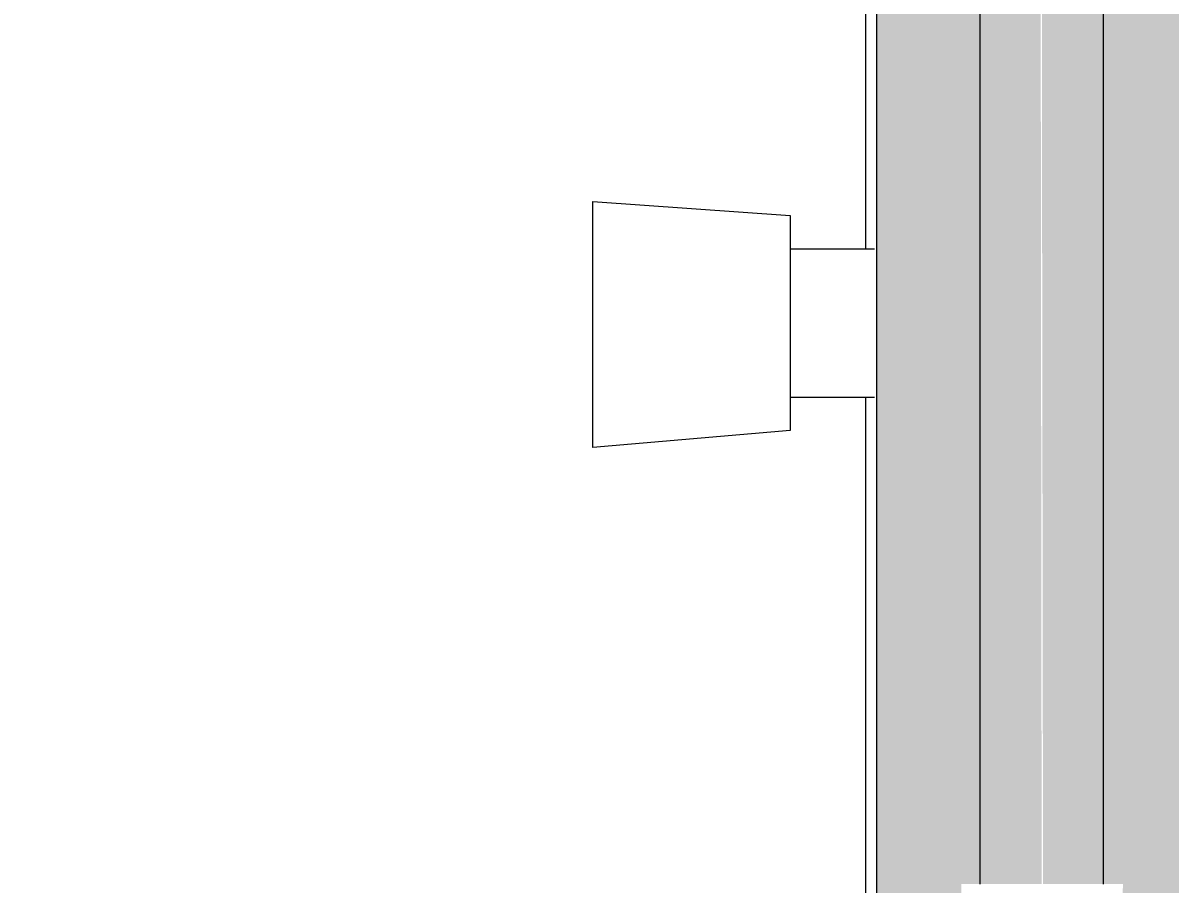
# Model space of a CAD drawing. Header units: metres. Extents: x 34 to 87, y -2.3 to 19.3.
# Drawn here: x 70.2747 to 70.5071, y 0.4674 to 0.6419 of the extents above; entities that cross this region are included whole.
import ezdxf

# ---------------------------------------------------------------- set-up
doc = ezdxf.new("R2010")
doc.units = ezdxf.units.M
for name, color, linetype, lineweight in [('A-ANNO-DIMS', 7, 'Continuous', 5), ('A-ANNO-DIMS-25', 7, 'Continuous', 5), ('ARQ-PAR', 7, 'Continuous', 5), ('ARQ-SAN', 7, 'Continuous', 5), ('KIRYA - PISO', 7, 'Continuous', 5), ('P-PIPE', 7, 'Continuous', 5), ('S-BEAM', 7, 'Continuous', 5)]:
    doc.layers.add(name, color=color, linetype=linetype, lineweight=lineweight)
doc.layers.add('ARQ_1100_BASE_TÉRREO_GARAGEM_dwg', color=7, linetype='Continuous', lineweight=5, true_color=0x767676)
doc.styles.add('Arial_1', font='arial.ttf', dxfattribs={"height": 0.07499999999999998})
doc.dimstyles.new('Diagonal_-_2_mm_Arial_-_PRETO', dxfattribs={"dimscale": 0.3048, "dimtxt": 0.07651945499677275, "dimasz": 0.2460629921259842, "dimexe": 0.1968503937007874, "dimexo": 0.1230314960629921, "dimgap": 0.04101049868766404, "dimtad": 1, "dimrnd": 0.01, "dimzin": 0, "dimdsep": 46, "dimtxsty": 'Arial_1', "dimblk1": 'OBLIQUE', "dimblk2": 'OBLIQUE', "dimsah": 1, "dimcen": 0.09, "dimdle": 0.1968503937007874, "dimazin": 0, "dimtfac": 1, "dimtdec": 4, "dimtix": 1, "dimtmove": 0, "dimatfit": 3, "dimfxl": 1, "dimtvp": 1, "dimtolj": 1, "dimtzin": 0, "dimarcsym": 2})

# ---------------------------------------------------------------- blocks, each defined once
blk = doc.blocks.new('IFC_ifc-6-TÉRREO - 01')
at = {"layer": 'S-BEAM', "true_color": 0x767657}
h = blk.add_hatch(color=47, dxfattribs=at)
h.paths.add_polyline_path([(41.18261709470158, 0.3000000000000748), (41.33261709470194, 0.3000000000000726), (41.33261709470196, 2.775000000000077), (41.18261709470194, 2.775000000000079), (41.18261784034421, 1.83195042604519), (41.18671396389377, 1.83195042604519), (41.18671396389377, 1.836450426045189), (41.19071396389377, 1.836192486853614), (41.19171396389378, 1.834320657560977), (41.20104779117923, 1.834276681081775), (41.20110326988079, 1.834516637266006), (41.20104779117923, 1.84624882154602), (41.19986503541626, 1.847450426045184), (41.19986503541626, 1.851450426045187), (41.20361396389379, 1.851450426045187), (41.20361396389378, 2.120600000000077), (41.19911396389378, 2.120600000000077), (41.19911396389378, 2.134700000000076), (41.20034402427562, 2.134979892321835), (41.19969322484686, 2.134900000000065), (41.19160870073589, 2.134700000000076), (41.19071396389377, 2.133000000000065), (41.18671396389377, 2.133000000000065), (41.18671396389377, 2.167000000000066), (41.19071396389377, 2.167000000000066), (41.19171396389378, 2.165100000000064), (41.20081396389364, 2.165100000000064), (41.20181396389378, 2.164040000000076), (41.21000790868254, 2.162718523061313), (41.21662211826451, 2.159753486872171), (41.22247787791673, 2.154915982355199), (41.22659545773327, 2.149294611075399), (41.22931279287429, 2.142089328230863), (41.23015396389378, 2.135700000000075), (41.23311396389378, 2.134700000000076), (41.23311396389378, 2.120600000000077), (41.22861396389377, 2.120600000000077), (41.22861396389377, 1.851450426045187), (41.23261396389377, 1.851450426045187), (41.23205174002756, 1.847134315088156), (41.23098488843196, 1.846020456320466), (41.23098452430482, 1.829931132174746), (41.23015396389377, 1.828839788566027), (41.23103575768399, 1.827469123779898), (41.23253470294069, 1.823850349811931), (41.23311396389377, 1.819450426045188), (41.23210730057017, 1.814018661678947), (41.23015396389377, 1.810061063524352), (41.23015396389377, 1.809801923775809), (41.23118013660833, 1.808950426045184), (41.23118013660833, 1.792651457246465), (41.23236289237129, 1.791450426045184), (41.23236289237129, 1.787450426045185), (41.22861396389377, 1.787450426045185), (41.22861396389377, 1.751450425604936), (41.23261396389377, 1.751450425604936), (41.23205174002755, 1.747134314647907), (41.23098488843196, 1.746020455880214), (41.23098452430482, 1.729931131734495), (41.23018007577208, 1.728850425604935), (41.23103575768399, 1.727513790481134), (41.23253470294069, 1.723895016513171), (41.23311396389377, 1.719495092746426), (41.23210730057017, 1.714063328380188), (41.23015396389377, 1.710105730225594), (41.23015396389377, 1.709801923335557), (41.23118013660833, 1.708950425604935), (41.23118013660833, 1.692651456806214), (41.23236289237129, 1.691450425604934), (41.23236289237129, 1.687450425604933), (41.22861396389377, 1.687450425604933), (41.22861396389376, 0.732000000000074), (41.23261396389377, 0.732000000000074), (41.232363611149, 0.7280000000000749), (41.23098419540956, 0.7266000000000752), (41.23138483667956, 0.7107167851792716), (41.23276803369107, 0.708500000000075), (41.23427336942801, 0.7048657980480021), (41.23483286736035, 0.6993840106727296), (41.23413813768001, 0.6948077236320523), (41.2318168379679, 0.6898462098609484), (41.23116867410306, 0.6885549820057568), (41.23118013660832, 0.6732017079273026), (41.232363611149, 0.6720000000000746), (41.232363611149, 0.6680000000000734), (41.22861396389391, 0.6680000000000734), (41.22861396389391, 0.4673900000000761), (41.23261396389391, 0.4673900000000761), (41.23236361114915, 0.4633900000000749), (41.2309841954097, 0.4619900000000752), (41.2309841954097, 0.4469900000001197), (41.22994032485295, 0.4458900000001048), (41.23014315464808, 0.4233462917021553), (41.23040338305636, 0.4082500000000761), (41.23218803672253, 0.4032352380638564), (41.23261396389391, 0.4000000000000737), (41.23205174002768, 0.3957294857558859), (41.23040338305636, 0.3917500000000755), (41.22693928144122, 0.3876866914942953), (41.22358128582041, 0.3853863849646156), (41.21934920195768, 0.3839259271714619), (41.2152740468628, 0.383610577174988), (41.21048412933423, 0.3842156186525226), (41.18261709470158, 0.3827264791253885), (41.18261709470158, 0.3491383710591047)])
h.paths.add_polyline_path([(41.20207599982009, 0.4162091034555806), (41.20213130109373, 0.4460547062694034), (41.20124373237812, 0.4469900000000699), (41.20124373237812, 0.4619900000000752), (41.19986431663867, 0.4633900000000749), (41.19986431663867, 0.4673900000000761), (41.20361396389391, 0.4673900000000761), (41.20361396389391, 0.6680000000000734), (41.19961396389378, 0.6680000000000734), (41.19986431663853, 0.6720000000000833), (41.20124003513426, 0.6736505855314536), (41.20104779117922, 0.6840000000000741), (41.19371203962339, 0.6842688347746418), (41.19371203962339, 0.6850862241029007), (41.19156409121922, 0.6848487842057309), (41.19149461033486, 0.684718825009647), (41.19071396389377, 0.6832586797505158), (41.18671396389377, 0.6832586797505158), (41.18671396389377, 0.6854999997653645), (41.18611396457327, 0.6852775681357384), (41.18611396457327, 0.6744985631484578), (41.18401636664867, 0.6744653268042327), (41.18401636664867, 0.6630399860273184), (41.18261709470158, 0.6630399860273184), (41.18261709470158, 0.4171920363643271), (41.20207480200659, 0.4162091639610564)])
h.paths.add_polyline_path([(41.18671396389377, 0.7145000002347851), (41.18671396389377, 0.7170000000000752), (41.19071396389377, 0.7167413202496337), (41.19149461033361, 0.7152811749928285), (41.19160953773719, 0.7150662112209493), (41.19171396389378, 0.7148708893063811), (41.19371203962339, 0.7150662112209493), (41.19371203962339, 0.7160000000000755), (41.20111472761359, 0.7160000000000755), (41.20104779117922, 0.7267988651213173), (41.19986431663853, 0.7280000000000749), (41.19986431663853, 0.732000000000074), (41.20361396389378, 0.732000000000074), (41.20361396389379, 1.687450425604933), (41.19961396389378, 1.687450425604933), (41.20017618776, 1.691766385742178), (41.20124340348273, 1.692850425604934), (41.20081396389381, 1.704428881525554), (41.19160926433284, 1.704428881525554), (41.19071396389377, 1.702753031938), (41.18671396389377, 1.702753031938), (41.18671396389377, 1.706995092746427), (41.18261709470158, 1.706804814845713), (41.18261749252962, 0.7367927301741819), (41.18401636664867, 0.7369600139728679), (41.18401636664867, 0.7255014368516896), (41.18611396457327, 0.7255014368516896), (41.18611396457327, 0.7145000002347851)])
h.paths.add_polyline_path([(41.18463119869961, 1.731995092746428), (41.18671396389377, 1.731995092746428), (41.18671396389377, 1.736495092746427), (41.19071396389377, 1.736237153554853), (41.19171396389378, 1.734365324262212), (41.20104779117923, 1.734321347783013), (41.20110381257908, 1.734561303967245), (41.20104779117923, 1.746248821105768), (41.19986503541626, 1.747450425604933), (41.19986503541626, 1.751450425604934), (41.20361396389379, 1.751450425604934), (41.20361396389379, 1.787450426045185), (41.19961396389378, 1.787450426045185), (41.20017618776001, 1.791766386182429), (41.20124340348273, 1.792850426045183), (41.20081396389381, 1.804384214824316), (41.19160926433284, 1.804384214824316), (41.19071396389377, 1.802708365236762), (41.18671396389377, 1.802708365236762), (41.18671396389377, 1.806950426045189), (41.18261784034421, 1.806950426045189), (41.18261709470158, 1.731995092746428)])
h.paths.add_polyline_path([(41.20081396389376, 2.135182001427951), (41.20255236529268, 2.135700000000075), (41.20181396389378, 2.136438401398979), (41.20113040287021, 2.135579575348774)])
at = {"layer": 'S-BEAM', "color": 253, "lineweight": 18, "true_color": 0xaaaaaa}
blk.add_line((41.1826170947019, 2.775000000000074), (41.1826170947019, 0.3000000000000737), dxfattribs=at)
blk = doc.blocks.new('ARQ_1100_BASE_TÉRREO_GARAGEM_dwg_CHUVEIRO-3723939-TÉRREO - 01')
at = {"layer": 'ARQ-SAN', "color": 253, "true_color": 0xaaaaaa}
for p, q in [((-8578.801965466908, 17789.34461977727), (-8578.819058528354, 17789.34461977727)), ((-8578.801965466908, 17789.31461977727), (-8578.819058528354, 17789.31461977727))]:
    blk.add_line(p, q, dxfattribs=at)
at = {"layer": 'ARQ-SAN', "color": 253, "true_color": 0xaaaaaa, "flags": 128}
blk.add_lwpolyline([(-8578.761990889056, 17789.30437821664), (-8578.761990889056, 17789.35423826475), (-8578.801965466908, 17789.35143308566), (-8578.801965466908, 17789.30780646887)], close=True, dxfattribs=at)
blk = doc.blocks.new('ARQ_1100_BASE_TÉRREO_GARAGEM_dwg-3696053-TÉRREO - 01')
at = {"layer": 'KIRYA - PISO', "true_color": 0xaaaaaa}
h = blk.add_hatch(dxfattribs=at)
h.set_pattern_fill('FP_2', color=253, style=0, pattern_type=2)
h.set_pattern_definition([(0, (-4539.02, -1079.475), (0, 0.635), []), (90, (-4539.02, -1079.475), (-0.635, 3.888253587292846e-17), [])])
h.paths.add_polyline_path([(40.81476174908792, 0.2000000000000368), (41.18261709470158, 0.2000000000000347), (41.18261709470158, 0.3828079636358202), (41.18100396389378, 0.3824803364394325), (41.18100396389378, 0.3671670233431688), (41.17847558186223, 0.3671670233431688), (41.17139158402092, 0.3813557743145068), (41.15611677106039, 0.3813557743145393), (41.15611677106039, 0.3772997656277869), (41.1121167710606, 0.3772997656277544), (41.10650740024642, 0.3884399731318757), (41.10483570516051, 0.3939000000000555), (41.1018889333393, 0.3939000000000555), (41.1018889333393, 0.4061000000000571), (41.1052214908323, 0.4061000000000571), (41.10543663195453, 0.4073722913524545), (41.10712918607604, 0.4133428629876836), (41.1121167710606, 0.4227002343723908), (41.15611677106058, 0.4227002343723583), (41.15611677106058, 0.4186442256856059), (41.17139158402092, 0.4186442256856384), (41.17847558186223, 0.4328329766569785), (41.18100396389378, 0.4328329766569785), (41.18100396389378, 0.4172735208747588), (41.18261709470158, 0.4172735208747588), (41.18261709470158, 0.5660930294093311), (41.16516042829699, 0.5660930294093311), (41.16516035760932, 0.5592799021235335), (41.12518574419033, 0.5558520646393398), (41.12518574419033, 0.6057104479188491), (41.16516081024297, 0.6029065189197815), (41.16516081024297, 0.5960932105239823), (41.18261709470158, 0.5960930294149877), (41.18261663891543, 0.6557211480996705), (41.17788737843897, 0.6567147099563378), (41.15621732955038, 0.6594302275323296), (41.13947538671176, 0.6608038862460676), (41.10505466882253, 0.663022242816427), (41.06220683110831, 0.665799805834398), (41.04253948140838, 0.6682382065323067), (41.02714940286695, 0.6699764192224434), (41.00368936824135, 0.6724333325395103), (40.98543691514891, 0.6740747001252708), (40.95705054165327, 0.6761990651224479), (40.93633287020663, 0.6770470817124313), (40.91777293206398, 0.6772737528586675), (40.91498094781678, 0.6771163752093641), (40.91288689069854, 0.6682592395258476), (40.90698507224057, 0.6528547575447977), (40.8990154800096, 0.6389620198649087), (40.8922900193648, 0.6299082642977749), (40.88730008226729, 0.6247631114769665), (40.87222724732985, 0.611030070830164), (40.86149191890716, 0.604475277148488), (40.84849920454372, 0.5979350731325903), (40.831688041063, 0.5928636772086864), (40.81476174908792, 0.5906636607004988), (40.80046375561742, 0.5904900496891042), (40.79334031760879, 0.5913663218663243), (40.78306504271855, 0.5929651982162182), (40.76722141512853, 0.5980248840121942), (40.75225326201816, 0.6055042812992494), (40.7373643243433, 0.6158581185363496), (40.72607035280187, 0.6268428709245487), (40.7173093444262, 0.6379292959706233), (40.70813639932629, 0.6538506873097), (40.70203380416307, 0.6706131105640016), (40.69918537712913, 0.6854555667558677), (40.69797232915019, 0.700004988745164), (40.69932071709451, 0.7161562447019515), (40.70279516113918, 0.7317485371980755), (40.70869697959918, 0.7471530191813279), (40.71666657182982, 0.7610457568561901), (40.72295743667812, 0.7696213872838711), (40.72810249756927, 0.7750003756863065), (40.74194010332843, 0.7874634062291714), (40.74570942830474, 0.7906061115728268), (40.76725030681289, 0.8020940054258745), (40.78308667021342, 0.8069462388505244), (40.79769665016732, 0.8093031656420147), (40.81616411337155, 0.809556874377211), (40.83259758512486, 0.8069988378560237), (40.84843038853671, 0.8018649991113235), (40.86521478997936, 0.7935262489499645), (40.87690781601208, 0.7853480489997974), (40.88915788414705, 0.7735453554772657), (40.89901670566324, 0.7611012260825923), (40.9023416321067, 0.7555451928867541), (40.90782590239213, 0.7454010647140806), (40.91364824767396, 0.7293946661421385), (40.915207416572, 0.7226388659364946), (40.9542143705732, 0.7236405816030022), (40.97325474762003, 0.7249746519778724), (40.99123635188112, 0.7265433549545418), (41.04126523786898, 0.7315950600009179), (41.0676174558344, 0.7348081190168319), (41.06761745781607, 0.7349991201917333), (41.100086097386, 0.736691957584733), (41.14651414547154, 0.739741775298449), (41.16516243205211, 0.7416105113754428), (41.17683526207176, 0.743131110239787), (41.18261709470158, 0.7442788519004746), (41.18261709470158, 0.7660363592967773), (41.16516250273889, 0.7660363592967773), (41.16516243205211, 0.7592232319896082), (41.12516356903058, 0.7564184678979037), (41.12518834240205, 0.8062785157619595), (41.16516288468398, 0.8028498487858541), (41.16516288468398, 0.7960365403864186), (41.18261709470158, 0.7960363592990249), (41.18261709470158, 1.146725065988904), (39.68261709470158, 1.146725065988902), (39.68261709470157, 0.2000000000000433), (40.79334031760879, 0.2000000000000368)])
h.paths.add_polyline_path([(40.86838823734805, 0.6755682569647482), (40.86981889913292, 0.6757681313564753), (40.86974238276466, 0.6757575834191353)])
h.paths.add_polyline_path([(41.12301571618845, 1.699997731892585), (41.12301524865125, 1.699997142225621), (41.12530182862254, 1.699997251873041)])
h.paths.add_polyline_path([(41.16561012218839, 1.72878804277339), (41.17760967651434, 1.728788618204666), (41.17760964264854, 1.729494852971888), (41.16561012218839, 1.729494277563607)])
h.paths.add_polyline_path([(41.18261709470158, 1.156725065989112), (41.18261080032112, 1.699495092755941), (41.17761108122674, 1.69949485300638), (41.17761037039556, 1.710201087752511), (41.16561056784867, 1.710200512330706), (41.16561019694983, 1.712494277547256), (41.14871544042996, 1.712493452754305), (41.13927367223202, 1.711669103146647), (41.12992202875251, 1.706804814845713), (41.12530182862254, 1.702881021128785), (41.12301571618845, 1.699997731892585), (41.13653182867387, 1.699837213212012), (41.1447452173615, 1.698650519069373), (41.15352336911248, 1.694763923402076), (41.16035730738455, 1.689361988842405), (41.16565709633112, 1.682418919392507), (41.16920230610293, 1.673438876233013), (41.17031379458739, 1.664999382082313), (41.17016910026558, 1.333779698264639), (41.16885907695451, 1.32526852623828), (41.1654525092103, 1.31725306285153), (41.15969387589598, 1.309954219553962), (41.15275080644608, 1.304654430607385), (41.14377076328658, 1.301109220835582), (41.13533126913588, 1.299997732351122), (41.0827791727793, 1.30015576684684), (41.06884564801183, 1.303310001782577), (41.05724627229383, 1.311915592322519), (41.05597682675126, 1.313994291789308), (40.75379271104003, 1.313979801273328), (40.71621650092749, 1.317805131487102), (40.69150970065535, 1.324968042023521), (40.6705695714328, 1.333555247070069), (40.64877584852582, 1.346447430719034), (40.6300764540447, 1.361025716610057), (40.60490476380725, 1.385982341850564), (40.59297970852062, 1.39824425943967), (40.5803714977386, 1.414313184712358), (40.56882574121686, 1.43343734743435), (40.55964253985777, 1.453801701248672), (40.55300899378948, 1.475133230964951), (40.5489627966794, 1.497159470177984), (40.54776571862493, 1.521668481602089), (40.5489627966794, 1.541702089581277), (40.55300233959232, 1.563672983658019), (40.55963267924731, 1.585005510220433), (40.56881281954032, 1.605371244130048), (40.58035570138219, 1.624497142076581), (40.5941429226603, 1.642074133369323), (40.60992751634097, 1.65788187501108), (40.62867647654207, 1.672348548490054), (40.64662951769643, 1.683219509659349), (40.66700593104279, 1.692375921217061), (40.68832871849763, 1.699037514767614), (40.71014349143146, 1.703031924377733), (40.73261806198667, 1.704416606587241), (41.03568118413835, 1.704416605358509), (41.03412932265343, 1.699547543824819), (41.03360246352813, 1.694440355017606), (41.03360309842683, 1.685992489989541), (41.05606189437352, 1.685998505578327), (41.05759230818096, 1.688399594013376), (41.06950129144202, 1.696984596737415), (41.08350711470473, 1.69999524770773), (41.10672497748926, 1.700146471030093), (41.11282093332635, 1.709718673253274), (41.12286091567256, 1.717728976822656), (41.12871552959608, 1.721739770051661), (41.13691145835573, 1.724942136540975), (41.1487149369276, 1.726493467391605), (41.16560978652015, 1.726494277543675), (41.16561012218839, 1.729494277563607), (41.17760964264854, 1.729494852971888), (41.17760919580139, 1.73949485296039), (41.18260919579564, 1.73949485296039), (41.18261709470158, 1.793950426045205), (41.16854040827736, 1.794189606238626), (41.16803182502873, 1.794469666410257), (41.16761784034418, 1.796625069654123), (41.16749712194697, 1.804450426045207), (41.10584450601002, 1.804729575341774), (41.10584450601002, 1.81245042604522), (41.10331741832148, 1.812338108058767), (41.10331741832148, 1.811575845052535), (41.10156969593928, 1.811575845052535), (41.10137385791658, 1.800926359713394), (41.10033983381183, 1.799372981467529), (41.09932519095338, 1.798660362535378), (41.09707519095338, 1.798138248218354), (41.09482519095338, 1.79866036253538), (41.09317807663635, 1.800086805376849), (41.09261251770127, 1.801789822856946), (41.09258047351279, 1.803609813594272), (41.09257519095338, 1.811575845052535), (41.09171808794887, 1.811584846862244), (41.09137561857015, 1.812489410984264), (41.09137561857015, 1.811575845052535), (41.08964898083197, 1.811783126970424), (41.0890880247205, 1.817194559058244), (41.08953499679883, 1.826270013228876), (41.08967685212793, 1.827325007037725), (41.09137561857015, 1.827101037638966), (41.09163984614513, 1.827101037638966), (41.09172136433966, 1.827325007037725), (41.09258344902698, 1.827325007037725), (41.09280732806368, 1.849950426045212), (41.10157519095337, 1.849950426045212), (41.10157519095337, 1.82730099589263), (41.10331741832148, 1.827186900965001), (41.10331741832148, 1.826450426045221), (41.10584450601002, 1.826450426045221), (41.10584450601002, 1.834450426045207), (41.13371887576187, 1.834628377001932), (41.14844722514445, 1.880495420348625), (41.14245919402848, 1.880769469800416), (41.14162039478349, 1.881733611877338), (41.14150702137076, 1.882351708392778), (41.14150702137076, 1.885450426045191), (41.12522887201371, 1.885450426045191), (41.12375173008156, 1.886215511674092), (41.12253939807128, 1.887988653982906), (41.12160050732417, 1.890475092149698), (41.12079364911183, 1.894486497916941), (41.12053163957925, 1.897428351687406), (41.1204158655469, 1.899999519203284), (40.73261744125435, 1.899999623335365), (40.73261806198615, 1.899999623335365), (40.73261750852802, 2.700000000000069), (39.84760864540753, 2.699997970283678), (39.84758887733647, 2.10014797551312), (39.80758887735198, 2.100149112951841), (39.80758887735198, 2.700000000002094), (39.68261709470249, 2.699999999997745), (39.68261709470158, 1.156725065989121), (41.1304396153219, 1.156725065989112)])
h.paths.add_polyline_path([(41.15248961877, 1.834450426045207), (41.16761784034418, 1.834450426045207), (41.16790390069769, 1.844028063423978), (41.16835884868363, 1.844636041405655), (41.16911784034418, 1.844950426045178), (41.18261709470158, 1.844950426045178), (41.18261709470158, 1.882493872005715), (41.18148560782247, 1.880693482612821), (41.18061784034423, 1.880495420348625), (41.16066578117945, 1.880495420348625), (41.15124366274345, 1.850572418097655), (41.14933613507628, 1.845048375362353), (41.14607946782916, 1.834450426045207), (41.14945821185825, 1.834450426045207)])
at = {"layer": 'ARQ-PAR', "color": 253, "true_color": 0xaaaaaa}
blk.add_line((41.18261709470158, 0.6557211480996705), (41.18261709470158, 0.4171781722717585), dxfattribs=at)
at = {"extrusion": (0, 0, -1), "zscale": -1, "rotation": 0.000594452125217585}
blk.add_blockref('ARQ_1100_BASE_TÉRREO_GARAGEM_dwg_CHUVEIRO-3723939-TÉRREO - 01', (8537.821371358026, -17788.65951926482), dxfattribs=at)
blk = doc.blocks.new('DIMBLOCK36-TÉRREO - 01')
at = {"layer": 'A-ANNO-DIMS-25', "lineweight": 20}
for p, q in [((69.75801919427607, 0.700000000000074), (69.72051919427606, 0.7375000000000739)), ((69.75801919427607, 0.700000000000074), (69.79551919427607, 0.6625000000000741)), ((69.75801919427605, 0.4000000000000736), (69.72051919427605, 0.4375000000000736)), ((69.75801919427605, 0.4000000000000736), (69.79551919427605, 0.3625000000000737))]:
    blk.add_line(p, q, dxfattribs=at)
at = {"layer": 'A-ANNO-DIMS-25'}
for p, q in [((69.75801919427607, 0.7000000000000738), (69.69801919427606, 0.7000000000000738)), ((69.75801919427607, 0.700000000000074), (69.75801919427605, 0.4000000000000736)), ((69.75801919427607, 0.7000000000000738), (70.34771508436101, 0.7000000000000738)), ((69.75801919427607, 0.4000000000000737), (69.69801919427606, 0.4000000000000737)), ((69.75801919427607, 0.4000000000000737), (70.32933765105162, 0.4000000000000737))]:
    blk.add_line(p, q, dxfattribs=at)
at = {"layer": 'A-ANNO-DIMS-25', "color": 0, "insert": (69.64815196896932, 0.4487588749274212), "char_height": 0.07499999999999998, "width": 0.2429787001743676, "attachment_point": 1, "rotation": 89.99999999999963, "line_spacing_factor": 0.9417779076525878, "style": 'Arial_1'}
blk.add_mtext('0,30', dxfattribs=at)
blk = doc.blocks.new('_Oblique')
at = {"color": 0, "linetype": 'ByBlock', "lineweight": -2}
blk.add_line((-0.5, -0.5), (0.5, 0.5), dxfattribs=at)

msp = doc.modelspace()

# ---------------------------------------------------------------- hatches: boundary and pattern name
at = {"layer": 'P-PIPE', "true_color": 0x00ffff}
for points in [[(70.47281268160629, 0.4673900000000761), (70.48106268160615, 0.4673900000000761), (70.48084300578975, 0.6680000000000734), (70.4685626816063, 0.6680000000000734), (70.46861427707499, 0.4673900000000761), (70.47244657987338, 0.4673900000000761)], [(70.49356268160628, 0.4673900000000761), (70.49351108613743, 0.6680000000000734), (70.48106268160615, 0.6680000000000734), (70.48134102860342, 0.4673900000000761), (70.49351108613757, 0.4673900000000761)]]:
    msp.add_hatch(color=4, dxfattribs=at).paths.add_polyline_path(points)

# ---------------------------------------------------------------- linework, layer by layer
at = {"layer": 'P-PIPE'}
for p, q in [((70.46856268160629, 0.6680000000000734), (70.46856268160629, 0.4673900000000761)), ((70.49356268160629, 0.4673900000000761), (70.49356268160628, 0.6680000000000734))]:
    msp.add_line(p, q, dxfattribs=at)

# ---------------------------------------------------------------- block references
at = {"lineweight": 5}
msp.add_blockref('IFC_ifc-6-TÉRREO - 01', (29.26494871771238, 0), dxfattribs=at)
at = {"layer": 'ARQ_1100_BASE_TÉRREO_GARAGEM_dwg', "color": 253, "true_color": 0xaaaaaa}
msp.add_blockref('ARQ_1100_BASE_TÉRREO_GARAGEM_dwg-3696053-TÉRREO - 01', (29.26494871771238, 0), dxfattribs=at)

# ---------------------------------------------------------------- dimensions: what is measured, and where the dimension line sits
at = {"layer": 'A-ANNO-DIMS'}
dim = msp.add_linear_dim(base=(69.7580191942761, 0.4000000000000739), p1=(70.38521508436102, 0.7000000000000738), p2=(70.36683765105163, 0.4000000000000737), angle=89.99999999999991, dimstyle='Diagonal_-_2_mm_Arial_-_PRETO', override={"dimpost": '<>', "dimfxl": 0.3005623563506272}, dxfattribs=at)
dim.commit()
dim.dimension.update_dxf_attribs({"geometry": 'DIMBLOCK36-TÉRREO - 01', "text_midpoint": (69.70720064016491, 0.550000000000054)})

doc.saveas('drawing.dxf')
